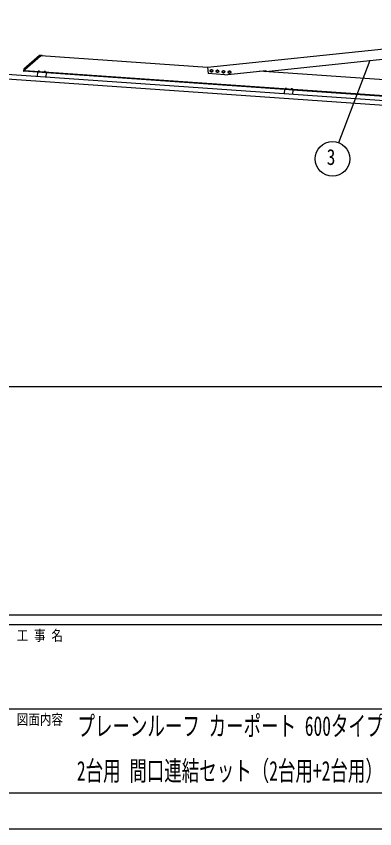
# Model space of a CAD drawing. Units: millimetres, scale not verified. Extents: x -16820 to 16820, y -11880 to 11880.
# Drawn here: x 81 to 3065, y -11880 to -5112 of the extents above; entities that cross this region are included whole.
import ezdxf
from ezdxf.enums import TextEntityAlignment as Align

# ---------------------------------------------------------------- set-up
doc = ezdxf.new("R2010")
doc.units = ezdxf.units.MM
doc.header["$LTSCALE"] = 50
for name, color, linetype in [('0-2_USER1', 3, 'Continuous'), ('0-4_YKK_13', 4, 'Continuous'), ('0-5_YKK_A1', 4, 'Continuous'), ('0-6_YKK_D', 6, 'Continuous'), ('0-7_YKK_ZWAK', 7, 'Continuous')]:
    doc.layers.add(name, color=color, linetype=linetype)
doc.styles.add('ＭＳ ゴシック', font='')
doc.styles.get('ＭＳ ゴシック').set_extended_font_data('MS Gothic')

msp = doc.modelspace()

# ---------------------------------------------------------------- linework, layer by layer
at = {"layer": '0-4_YKK_13'}
for p, q in [((274.17, -5439.34), (144.32, -5552.21)), ((283.83, -5444.85), (152.33, -5559.16)), ((284.42, -5438.42), (276.83, -5438.36)), ((284.39, -5438.89), (284, -5444.51)), ((284.39, -5438.89), (284.42, -5438.42)), ((287.81, -5441.61), (287.82, -5441.42)), ((299, -5442.94), (288.32, -5442.2)), ((291.52, -5439.09), (292.58, -5441.63)), ((293.68, -5442.31), (292.58, -5441.63)), ((293.68, -5442.31), (294.86, -5441.79)), ((296.26, -5439.42), (294.86, -5441.79)), ((298.9, -5442.94), (298.55, -5442.91)), ((299.58, -5442.44), (299.6, -5442.24)), ((142.53, -5561.03), (142.43, -5562.43)), ((142.95, -5554.95), (142.53, -5561.03)), ((144.34, -5561.98), (142.93, -5561.97)), ((151.43, -5569.96), (143.82, -5569.43)), ((151.98, -5562.05), (144.34, -5561.98)), ((151.94, -5562.54), (151.43, -5569.96)), ((151.94, -5562.54), (151.98, -5562.05)), ((151.98, -5562.05), (152.04, -5561.11)), ((152.16, -5559.5), (152.04, -5561.11)), ((264, -5568.96), (263.75, -5572.5)), ((263.75, -5572.5), (275.27, -5573.31)), ((263.8, -5572.8), (263.82, -5572.51)), ((264.8, -5568.56), (264, -5568.96)), ((264.8, -5568.56), (274.77, -5569.26)), ((266.88, -5569.16), (266.63, -5572.7)), ((272.64, -5569.56), (272.39, -5573.1)), ((274.77, -5569.26), (275.51, -5569.76)), ((275.19, -5573.3), (275.17, -5573.6)), ((275.51, -5569.76), (275.27, -5573.31)), ((313.87, -5572.44), (313.63, -5575.99)), ((313.63, -5575.99), (325.15, -5576.79)), ((313.68, -5576.29), (313.7, -5575.99)), ((314.68, -5572.05), (313.87, -5572.44)), ((314.68, -5572.05), (324.65, -5572.75)), ((316.75, -5572.64), (316.51, -5576.19)), ((322.51, -5573.05), (322.27, -5576.59)), ((324.65, -5572.75), (325.39, -5573.25)), ((325.07, -5576.79), (325.05, -5577.09)), ((325.39, -5573.25), (325.15, -5576.79)), ((2318.1, -5712.59), (2317.85, -5716.14)), ((2317.85, -5716.14), (2329.37, -5716.94)), ((2317.9, -5716.44), (2317.92, -5716.14)), ((2318.9, -5712.2), (2318.1, -5712.59)), ((2318.9, -5712.2), (2328.88, -5712.9)), ((2320.98, -5712.79), (2320.73, -5716.34)), ((2326.74, -5713.2), (2326.49, -5716.74)), ((2328.88, -5712.9), (2329.62, -5713.4)), ((2329.3, -5716.94), (2329.28, -5717.24)), ((2329.62, -5713.4), (2329.37, -5716.94)), ((2367.98, -5716.08), (2367.73, -5719.62)), ((2367.73, -5719.62), (2379.25, -5720.43)), ((2367.78, -5719.93), (2367.8, -5719.63)), ((2368.78, -5715.69), (2367.98, -5716.08)), ((2368.78, -5715.69), (2378.76, -5716.39)), ((2370.86, -5716.28), (2370.61, -5719.83)), ((2376.62, -5716.68), (2376.37, -5720.23)), ((2378.76, -5716.39), (2379.5, -5716.89)), ((2379.18, -5720.43), (2379.15, -5720.72)), ((2379.5, -5716.89), (2379.25, -5720.43))]:
    msp.add_line(p, q, dxfattribs=at)
for points in [[(142.43, -5562.43), (141.95, -5569.3), (143.82, -5569.43)], [(266.74, -5568.7), (267.73, -5571.13), (269.55, -5572.27)], [(272.83, -5569.12), (271.52, -5571.39), (269.55, -5572.27)], [(316.62, -5572.19), (317.61, -5574.62), (319.43, -5575.76)], [(322.71, -5572.61), (321.4, -5574.88), (319.43, -5575.76)], [(2320.85, -5712.33), (2321.83, -5714.77), (2323.66, -5715.91)], [(2326.93, -5712.76), (2325.62, -5715.03), (2323.66, -5715.91)], [(2370.73, -5715.82), (2371.71, -5718.25), (2373.53, -5719.39)], [(2376.81, -5716.25), (2375.5, -5718.52), (2373.53, -5719.39)]]:
    msp.add_lwpolyline(points, dxfattribs=at)
for points in [[(1715.27, -5566.35), (1710.37, -5574.85), (1700.55, -5574.85), (1695.65, -5566.35), (1700.55, -5557.85), (1710.37, -5557.85)], [(1765.15, -5569.84), (1760.25, -5578.34), (1750.43, -5578.34), (1745.52, -5569.84), (1750.43, -5561.34), (1760.25, -5561.34)], [(1815.03, -5573.33), (1810.12, -5581.83), (1800.31, -5581.83), (1795.4, -5573.33), (1800.31, -5564.83), (1810.12, -5564.83)], [(1864.91, -5576.82), (1860, -5585.32), (1850.19, -5585.32), (1845.28, -5576.82), (1850.19, -5568.32), (1860, -5568.32)]]:
    msp.add_lwpolyline(points, close=True, dxfattribs=at)
for centre, radius in [((1705.46, -5566.35), 11), ((1705.46, -5566.35), 8.5), ((1755.34, -5569.84), 11), ((1755.34, -5569.84), 8.5), ((1805.22, -5573.33), 11), ((1805.22, -5573.33), 8.5), ((1855.09, -5576.82), 11), ((1855.09, -5576.82), 8.5)]:
    msp.add_circle(centre, radius, dxfattribs=at)
for centre, radius, start, end in [((276.79, -5442.36), 4, 89.5, 131), ((283.5, -5444.47), 0.5, 311, 356), ((288.35, -5441.65), 0.545, 176, 266), ((288.37, -5441.46), 0.55, 134.43917, 176), ((293.38, -5446.56), 7.7, 37.56083, 134.43917), ((299.04, -5442.4), 0.545, 266, 356), ((299.05, -5442.2), 0.55, 356, 37.56083), ((142.93, -5562.47), 0.5, 89.5, 176), ((146.94, -5555.23), 4, 131, 176), ((152.66, -5559.54), 0.5, 131, 176), ((265.29, -5571.16), 2.56, 51.61708, 120.38292), ((269.12, -5578.44), 9.55, 68.41276, 103.58724), ((273.93, -5571.76), 2.56, 51.61708, 120.38292), ((315.17, -5574.65), 2.56, 51.61708, 120.38292), ((319, -5581.93), 9.55, 68.41276, 103.58724), ((323.81, -5575.25), 2.56, 51.61708, 120.38292), ((1705.46, -5566.35), 8.6, 141.25399, 158.74601), ((1705.46, -5566.35), 8.6, 201.25399, 218.74601), ((1705.46, -5566.35), 8.6, 81.25399, 98.74601), ((1705.46, -5566.35), 8.6, 261.25399, 278.74601), ((1705.46, -5566.35), 8.6, 21.25399, 38.74601), ((1705.46, -5566.35), 8.6, 321.25399, 338.74601), ((1755.34, -5569.84), 8.6, 141.25399, 158.74601), ((1755.34, -5569.84), 8.6, 201.25399, 218.74601), ((1755.34, -5569.84), 8.6, 81.25399, 98.74601), ((1755.34, -5569.84), 8.6, 261.25399, 278.74601), ((1755.34, -5569.84), 8.6, 21.25399, 38.74601), ((1755.34, -5569.84), 8.6, 321.25399, 338.74601), ((1805.22, -5573.33), 8.6, 141.25399, 158.74601), ((1805.22, -5573.33), 8.6, 201.25399, 218.74601), ((1805.22, -5573.33), 8.6, 81.25399, 98.74601), ((1805.22, -5573.33), 8.6, 261.25399, 278.74601), ((1805.22, -5573.33), 8.6, 21.25399, 38.74601), ((1805.22, -5573.33), 8.6, 321.25399, 338.74601), ((1855.09, -5576.82), 8.6, 141.25399, 158.74601), ((1855.09, -5576.82), 8.6, 201.25399, 218.74601), ((1855.09, -5576.82), 8.6, 81.25399, 98.74601), ((1855.09, -5576.82), 8.6, 261.25399, 278.74601), ((1855.09, -5576.82), 8.6, 21.25399, 38.74601), ((1855.09, -5576.82), 8.6, 321.25399, 338.74601), ((2319.39, -5714.8), 2.56, 51.61708, 120.38292), ((2323.22, -5722.08), 9.55, 68.41276, 103.58724), ((2328.03, -5715.4), 2.56, 51.61708, 120.38292), ((2369.27, -5718.28), 2.56, 51.61708, 120.38292), ((2373.1, -5725.57), 9.55, 68.41276, 103.58724), ((2377.91, -5718.89), 2.56, 51.61708, 120.38292)]:
    msp.add_arc(centre, radius, start, end, dxfattribs=at)
at = {"layer": '0-5_YKK_A1'}
for p, q in [((1672.19, -5536.8), (4940.08, -5193.33)), ((1672.42, -5538.98), (284.18, -5441.91)), ((1672.19, -5536.8), (1677.72, -5589.48)), ((4941.68, -5942.02), (-250.49, -5578.94)), ((258.66, -5577.46), (144.44, -5569.47)), ((4940.08, -5899.8), (151.77, -5564.97)), ((258.84, -5574.96), (256.08, -5614.37)), ((258.84, -5574.96), (329.66, -5579.92)), ((329.66, -5579.92), (326.91, -5619.32)), ((2312.77, -5721.09), (329.49, -5582.41)), ((1815.81, -5599.13), (1677.72, -5589.48)), ((4940.08, -5767.48), (2102.17, -5569.03)), ((4938.89, -5981.92), (-253.28, -5618.85)), ((2312.94, -5718.6), (2310.19, -5758)), ((2312.94, -5718.6), (2383.77, -5723.55)), ((2383.77, -5723.55), (2381.01, -5762.96)), ((4366.87, -5864.73), (2383.59, -5726.05)), ((6640.08, -8200), (-259.92, -8200))]:
    msp.add_line(p, q, dxfattribs=at)
msp.add_lwpolyline([(1815.81, -5599.13), (2157.61, -5563.21), (2158.44, -5571.16), (4940.08, -5278.8)], dxfattribs=at)
at = {"layer": '0-6_YKK_D'}
msp.add_line((3024.43, -5480.14), (2764.14, -6165.38), dxfattribs=at)
msp.add_circle((2713, -6300), 144, dxfattribs=at)
at = {"layer": '0-7_YKK_ZWAK'}
for p, q in [((15580.08, -10100), (-15619.92, -10100)), ((5180.08, -10180), (-19.92, -10180)), ((-19.92, -10880), (5180.08, -10880)), ((-19.92, -11580), (5180.08, -11580))]:
    msp.add_line(p, q, dxfattribs=at)
msp.add_lwpolyline([(-16820, -11880), (16820, -11880), (16820, 11880), (-16820, 11880)], close=True, dxfattribs=at)

# ---------------------------------------------------------------- texts
at = {"layer": '0-2_USER1', "style": 'ＭＳ ゴシック', "width": 0.65}
for s, p in [('プレーンルーフ カーポート 600タイプ 後方支持', (590.21, -11155.33)), ('2台用 間口連結セット（2台用+2台用） 納まり図', (585.36, -11528.67))]:
    msp.add_text(s, height=164.2, dxfattribs=at).set_placement(p, align=Align.BOTTOM_LEFT)
at = {"layer": '0-6_YKK_D', "style": 'ＭＳ ゴシック', "width": 0.8}
msp.add_text('3', height=132, dxfattribs=at).set_placement((2665, -6390), align=Align.BOTTOM_LEFT)
at = {"layer": '0-7_YKK_ZWAK', "style": 'ＭＳ ゴシック', "width": 0.8}
for s, p in [('工 事 名', (85.08, -10340)), ('図面内容', (85.08, -11040))]:
    msp.add_text(s, height=87.98, dxfattribs=at).set_placement(p, align=Align.BOTTOM_LEFT)

doc.saveas('drawing.dxf')
